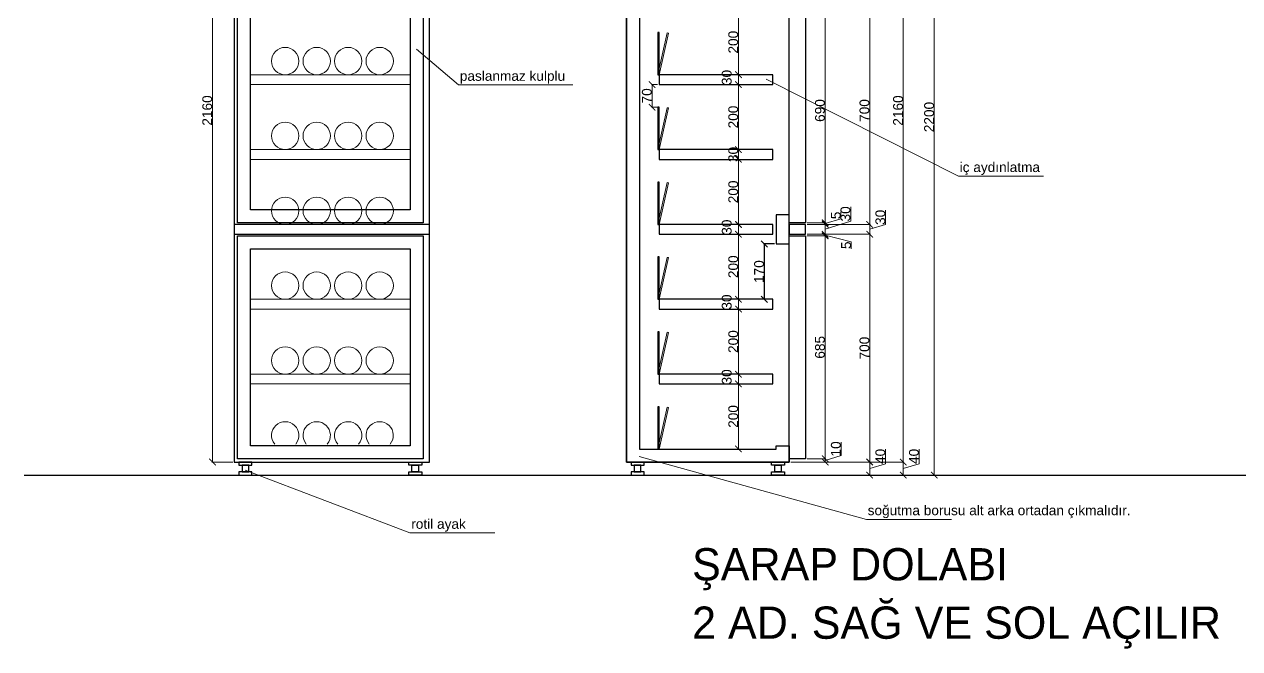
# Model space of a CAD drawing. Header units: millimetres. Extents: x 11444 to 38468, y 2013 to 7470.
# Drawn here: x 11444 to 15180, y 2597 to 4515 of the extents above; entities that cross this region are included whole.
import ezdxf

# ---------------------------------------------------------------- set-up
doc = ezdxf.new("R2010")
doc.units = ezdxf.units.MM
doc.layers.add('Auto-SilikCizgiler', color=251, linetype='Continuous', lineweight=9)
doc.styles.get("Standard").update_dxf_attribs({"font": 'arial.ttf'})
doc.styles.add('TAKSİM', font='GOTHIC.TTF', dxfattribs={"height": 20})
doc.dimstyles.new('ölçü 1_50', dxfattribs={"dimtxt": 30, "dimasz": 20, "dimexe": 2, "dimexo": 5, "dimtad": 1, "dimdec": 0, "dimtxsty": 'Standard', "dimblk": 'ARCHTICK', "dimcen": 2.5, "dimclrd": 256, "dimclre": 256, "dimclrt": 256, "dimadec": 0, "dimazin": 0, "dimtfac": 1, "dimtdec": 0, "dimtmove": 0, "dimatfit": 3, "dimldrblk": 'ARCHTICK', "dimfxl": 1, "dimlwd": -1, "dimlwe": -1, "dimarcsym": 0})

# ---------------------------------------------------------------- blocks, each defined once
blk = doc.blocks.new('_ArchTick')
at = {"color": 0, "linetype": 'ByBlock', "const_width": 0.15}
blk.add_lwpolyline([(-0.5, -0.5), (0.5, 0.5)], dxfattribs=at)
blk = doc.blocks.new('*D21')
at = {"layer": 'Auto-SilikCizgiler', "transparency": 16777216}
for p, q in [((12084.9, 5330.4), (12020.7, 5330.4)), ((12022.7, 3170.4), (12022.7, 5330.4)), ((12084.9, 3170.4), (12020.7, 3170.4))]:
    blk.add_line(p, q, dxfattribs=at)
at = {"layer": 'Defpoints', "color": 0, "transparency": 16777216}
for p in [(12022.7, 5330.4), (12089.9, 5330.4), (12089.9, 3170.4)]:
    blk.add_point(p, dxfattribs=at)
at = {"layer": 'Auto-SilikCizgiler', "transparency": 16777216, "xscale": 20, "yscale": 20, "zscale": 20}
for p, rotation in [((12022.7, 5330.4), 90), ((12022.7, 3170.4), 270)]:
    blk.add_blockref('_ArchTick', p, dxfattribs=dict(at, rotation=rotation))
at = {"layer": 'Auto-SilikCizgiler', "transparency": 16777216, "insert": (12006.7, 4250.4), "char_height": 30, "attachment_point": 5, "rotation": 90}
blk.add_mtext('2160', dxfattribs=at)
blk = doc.blocks.new('*D30')
at = {"layer": 'Auto-SilikCizgiler', "transparency": 16777216}
for p, q in [((13740.4, 4360.4), (13637.5, 4360.4)), ((13639.5, 4330.4), (13639.5, 4360.4)), ((13740.4, 4330.4), (13637.5, 4330.4))]:
    blk.add_line(p, q, dxfattribs=at)
at = {"layer": 'Defpoints', "color": 0, "transparency": 16777216}
for p in [(13639.5, 4360.4), (13745.4, 4360.4), (13745.4, 4330.4)]:
    blk.add_point(p, dxfattribs=at)
at = {"layer": 'Auto-SilikCizgiler', "transparency": 16777216, "xscale": 20, "yscale": 20, "zscale": 20}
for p, rotation in [((13639.5, 4360.4), 90), ((13639.5, 4330.4), 270)]:
    blk.add_blockref('_ArchTick', p, dxfattribs=dict(at, rotation=rotation))
at = {"layer": 'Auto-SilikCizgiler', "transparency": 16777216, "insert": (13603.6, 4352), "char_height": 30, "attachment_point": 5, "rotation": 90}
blk.add_mtext('30', dxfattribs=at)
blk = doc.blocks.new('*D31')
at = {"layer": 'Auto-SilikCizgiler', "transparency": 16777216}
for p, q in [((13740.4, 4130.4), (13637.5, 4130.4)), ((13639.5, 4100.4), (13639.5, 4130.4)), ((13740.4, 4100.4), (13637.5, 4100.4))]:
    blk.add_line(p, q, dxfattribs=at)
at = {"layer": 'Defpoints', "color": 0, "transparency": 16777216}
for p in [(13639.5, 4130.4), (13745.4, 4130.4), (13745.4, 4100.4)]:
    blk.add_point(p, dxfattribs=at)
at = {"layer": 'Auto-SilikCizgiler', "transparency": 16777216, "xscale": 20, "yscale": 20, "zscale": 20}
for p, rotation in [((13639.5, 4130.4), 90), ((13639.5, 4100.4), 270)]:
    blk.add_blockref('_ArchTick', p, dxfattribs=dict(at, rotation=rotation))
at = {"layer": 'Auto-SilikCizgiler', "transparency": 16777216, "insert": (13623.6, 4115.4), "char_height": 30, "attachment_point": 5, "rotation": 90}
blk.add_mtext('30', dxfattribs=at)
blk = doc.blocks.new('*D32')
at = {"layer": 'Auto-SilikCizgiler', "transparency": 16777216}
for p, q in [((13740.4, 3900.4), (13637.5, 3900.4)), ((13639.5, 3870.4), (13639.5, 3900.4)), ((13740.4, 3870.4), (13637.5, 3870.4))]:
    blk.add_line(p, q, dxfattribs=at)
at = {"layer": 'Defpoints', "color": 0, "transparency": 16777216}
for p in [(13639.5, 3900.4), (13745.4, 3900.4), (13745.4, 3870.4)]:
    blk.add_point(p, dxfattribs=at)
at = {"layer": 'Auto-SilikCizgiler', "transparency": 16777216, "xscale": 20, "yscale": 20, "zscale": 20}
for p, rotation in [((13639.5, 3900.4), 90), ((13639.5, 3870.4), 270)]:
    blk.add_blockref('_ArchTick', p, dxfattribs=dict(at, rotation=rotation))
at = {"layer": 'Auto-SilikCizgiler', "transparency": 16777216, "insert": (13603.6, 3892), "char_height": 30, "attachment_point": 5, "rotation": 90}
blk.add_mtext('30', dxfattribs=at)
blk = doc.blocks.new('*D33')
at = {"layer": 'Auto-SilikCizgiler', "transparency": 16777216}
for p, q in [((13740.4, 4560.4), (13637.5, 4560.4)), ((13639.5, 4560.4), (13639.5, 4360.4)), ((13740.4, 4360.4), (13637.5, 4360.4))]:
    blk.add_line(p, q, dxfattribs=at)
at = {"layer": 'Defpoints', "color": 0, "transparency": 16777216}
for p in [(13745.4, 4560.4), (13639.5, 4360.4), (13745.4, 4360.4)]:
    blk.add_point(p, dxfattribs=at)
at = {"layer": 'Auto-SilikCizgiler', "transparency": 16777216, "xscale": 20, "yscale": 20, "zscale": 20}
for p, rotation in [((13639.5, 4560.4), 90), ((13639.5, 4360.4), 270)]:
    blk.add_blockref('_ArchTick', p, dxfattribs=dict(at, rotation=rotation))
at = {"layer": 'Auto-SilikCizgiler', "transparency": 16777216, "insert": (13623.6, 4460.4), "char_height": 30, "attachment_point": 5, "rotation": 90}
blk.add_mtext('200', dxfattribs=at)
blk = doc.blocks.new('*D34')
at = {"layer": 'Auto-SilikCizgiler', "transparency": 16777216}
for p, q in [((13740.4, 4330.4), (13637.5, 4330.4)), ((13639.5, 4330.4), (13639.5, 4130.4)), ((13740.4, 4130.4), (13637.5, 4130.4))]:
    blk.add_line(p, q, dxfattribs=at)
at = {"layer": 'Defpoints', "color": 0, "transparency": 16777216}
for p in [(13745.4, 4330.4), (13639.5, 4130.4), (13745.4, 4130.4)]:
    blk.add_point(p, dxfattribs=at)
at = {"layer": 'Auto-SilikCizgiler', "transparency": 16777216, "xscale": 20, "yscale": 20, "zscale": 20}
for p, rotation in [((13639.5, 4330.4), 90), ((13639.5, 4130.4), 270)]:
    blk.add_blockref('_ArchTick', p, dxfattribs=dict(at, rotation=rotation))
at = {"layer": 'Auto-SilikCizgiler', "transparency": 16777216, "insert": (13623.6, 4230.4), "char_height": 30, "attachment_point": 5, "rotation": 90}
blk.add_mtext('200', dxfattribs=at)
blk = doc.blocks.new('*D35')
at = {"layer": 'Auto-SilikCizgiler', "transparency": 16777216}
for p, q in [((13740.4, 4100.4), (13637.5, 4100.4)), ((13639.5, 4100.4), (13639.5, 3900.4)), ((13740.4, 3900.4), (13637.5, 3900.4))]:
    blk.add_line(p, q, dxfattribs=at)
at = {"layer": 'Defpoints', "color": 0, "transparency": 16777216}
for p in [(13745.4, 4100.4), (13639.5, 3900.4), (13745.4, 3900.4)]:
    blk.add_point(p, dxfattribs=at)
at = {"layer": 'Auto-SilikCizgiler', "transparency": 16777216, "xscale": 20, "yscale": 20, "zscale": 20}
for p, rotation in [((13639.5, 4100.4), 90), ((13639.5, 3900.4), 270)]:
    blk.add_blockref('_ArchTick', p, dxfattribs=dict(at, rotation=rotation))
at = {"layer": 'Auto-SilikCizgiler', "transparency": 16777216, "insert": (13623.6, 4000.4), "char_height": 30, "attachment_point": 5, "rotation": 90}
blk.add_mtext('200', dxfattribs=at)
blk = doc.blocks.new('*D36')
at = {"layer": 'Auto-SilikCizgiler', "transparency": 16777216}
for p, q in [((13740.4, 3670.4), (13637.5, 3670.4)), ((13639.5, 3640.4), (13639.5, 3670.4)), ((13740.4, 3640.4), (13637.5, 3640.4))]:
    blk.add_line(p, q, dxfattribs=at)
at = {"layer": 'Defpoints', "color": 0, "transparency": 16777216}
for p in [(13639.5, 3670.4), (13745.4, 3670.4), (13745.4, 3640.4)]:
    blk.add_point(p, dxfattribs=at)
at = {"layer": 'Auto-SilikCizgiler', "transparency": 16777216, "xscale": 20, "yscale": 20, "zscale": 20}
for p, rotation in [((13639.5, 3670.4), 90), ((13639.5, 3640.4), 270)]:
    blk.add_blockref('_ArchTick', p, dxfattribs=dict(at, rotation=rotation))
at = {"layer": 'Auto-SilikCizgiler', "transparency": 16777216, "insert": (13603.6, 3662), "char_height": 30, "attachment_point": 5, "rotation": 90}
blk.add_mtext('30', dxfattribs=at)
blk = doc.blocks.new('*D37')
at = {"layer": 'Auto-SilikCizgiler', "transparency": 16777216}
for p, q in [((13740.4, 3870.4), (13637.5, 3870.4)), ((13639.5, 3870.4), (13639.5, 3670.4)), ((13740.4, 3670.4), (13637.5, 3670.4))]:
    blk.add_line(p, q, dxfattribs=at)
at = {"layer": 'Defpoints', "color": 0, "transparency": 16777216}
for p in [(13745.4, 3870.4), (13639.5, 3670.4), (13745.4, 3670.4)]:
    blk.add_point(p, dxfattribs=at)
at = {"layer": 'Auto-SilikCizgiler', "transparency": 16777216, "xscale": 20, "yscale": 20, "zscale": 20}
for p, rotation in [((13639.5, 3870.4), 90), ((13639.5, 3670.4), 270)]:
    blk.add_blockref('_ArchTick', p, dxfattribs=dict(at, rotation=rotation))
at = {"layer": 'Auto-SilikCizgiler', "transparency": 16777216, "insert": (13623.6, 3770.4), "char_height": 30, "attachment_point": 5, "rotation": 90}
blk.add_mtext('200', dxfattribs=at)
blk = doc.blocks.new('*D38')
at = {"layer": 'Auto-SilikCizgiler', "transparency": 16777216}
for p, q in [((13740.4, 3440.4), (13637.5, 3440.4)), ((13639.5, 3410.4), (13639.5, 3440.4)), ((13740.4, 3410.4), (13637.5, 3410.4))]:
    blk.add_line(p, q, dxfattribs=at)
at = {"layer": 'Defpoints', "color": 0, "transparency": 16777216}
for p in [(13639.5, 3440.4), (13745.4, 3440.4), (13745.4, 3410.4)]:
    blk.add_point(p, dxfattribs=at)
at = {"layer": 'Auto-SilikCizgiler', "transparency": 16777216, "xscale": 20, "yscale": 20, "zscale": 20}
for p, rotation in [((13639.5, 3440.4), 90), ((13639.5, 3410.4), 270)]:
    blk.add_blockref('_ArchTick', p, dxfattribs=dict(at, rotation=rotation))
at = {"layer": 'Auto-SilikCizgiler', "transparency": 16777216, "insert": (13603.6, 3432), "char_height": 30, "attachment_point": 5, "rotation": 90}
blk.add_mtext('30', dxfattribs=at)
blk = doc.blocks.new('*D39')
at = {"layer": 'Auto-SilikCizgiler', "transparency": 16777216}
for p, q in [((13740.4, 3640.4), (13637.5, 3640.4)), ((13639.5, 3640.4), (13639.5, 3440.4)), ((13740.4, 3440.4), (13637.5, 3440.4))]:
    blk.add_line(p, q, dxfattribs=at)
at = {"layer": 'Defpoints', "color": 0, "transparency": 16777216}
for p in [(13745.4, 3640.4), (13639.5, 3440.4), (13745.4, 3440.4)]:
    blk.add_point(p, dxfattribs=at)
at = {"layer": 'Auto-SilikCizgiler', "transparency": 16777216, "xscale": 20, "yscale": 20, "zscale": 20}
for p, rotation in [((13639.5, 3640.4), 90), ((13639.5, 3440.4), 270)]:
    blk.add_blockref('_ArchTick', p, dxfattribs=dict(at, rotation=rotation))
at = {"layer": 'Auto-SilikCizgiler', "transparency": 16777216, "insert": (13623.6, 3540.4), "char_height": 30, "attachment_point": 5, "rotation": 90}
blk.add_mtext('200', dxfattribs=at)
blk = doc.blocks.new('*D14')
at = {"layer": 'Auto-SilikCizgiler', "transparency": 16777216}
for p, q in [((13740.4, 3410.4), (13637.5, 3410.4)), ((13639.5, 3410.4), (13639.5, 3210.4)), ((13740.4, 3210.4), (13637.5, 3210.4))]:
    blk.add_line(p, q, dxfattribs=at)
at = {"layer": 'Defpoints', "color": 0, "transparency": 16777216}
for p in [(13745.4, 3410.4), (13639.5, 3210.4), (13745.4, 3210.4)]:
    blk.add_point(p, dxfattribs=at)
at = {"layer": 'Auto-SilikCizgiler', "transparency": 16777216, "xscale": 20, "yscale": 20, "zscale": 20}
for p, rotation in [((13639.5, 3410.4), 90), ((13639.5, 3210.4), 270)]:
    blk.add_blockref('_ArchTick', p, dxfattribs=dict(at, rotation=rotation))
at = {"layer": 'Auto-SilikCizgiler', "transparency": 16777216, "insert": (13623.6, 3310.4), "char_height": 30, "attachment_point": 5, "rotation": 90}
blk.add_mtext('200', dxfattribs=at)
blk = doc.blocks.new('*D48')
at = {"layer": 'Auto-SilikCizgiler', "transparency": 16777216}
for p, q in [((13850.4, 4595.4), (13908, 4595.4)), ((13906, 4595.4), (13906, 3905.4)), ((13850.4, 3905.4), (13908, 3905.4))]:
    blk.add_line(p, q, dxfattribs=at)
at = {"layer": 'Defpoints', "color": 0, "transparency": 16777216}
for p in [(13845.4, 4595.4), (13845.4, 3905.4), (13906, 3905.4)]:
    blk.add_point(p, dxfattribs=at)
at = {"layer": 'Auto-SilikCizgiler', "transparency": 16777216, "xscale": 20, "yscale": 20, "zscale": 20}
for p, rotation in [((13906, 4595.4), 90), ((13906, 3905.4), 270)]:
    blk.add_blockref('_ArchTick', p, dxfattribs=dict(at, rotation=rotation))
at = {"layer": 'Auto-SilikCizgiler', "transparency": 16777216, "insert": (13890.1, 4250.4), "char_height": 30, "attachment_point": 5, "rotation": 90}
blk.add_mtext('690', dxfattribs=at)
blk = doc.blocks.new('*D49')
at = {"layer": 'Auto-SilikCizgiler', "transparency": 16777216}
for p, q in [((13954.7, 3917.5), (13954.7, 3938.7)), ((13850.4, 3905.4), (13908, 3905.4)), ((13850.4, 3900.4), (13908, 3900.4)), ((13906, 3902.9), (13954.7, 3917.5)), ((13906, 3905.4), (13906, 3900.4))]:
    blk.add_line(p, q, dxfattribs=at)
at = {"layer": 'Defpoints', "color": 0, "transparency": 16777216}
for p in [(13845.4, 3905.4), (13845.4, 3900.4), (13906, 3900.4)]:
    blk.add_point(p, dxfattribs=at)
at = {"layer": 'Auto-SilikCizgiler', "transparency": 16777216, "xscale": 20, "yscale": 20, "zscale": 20}
for p, rotation in [((13906, 3905.4), 90), ((13906, 3900.4), 270)]:
    blk.add_blockref('_ArchTick', p, dxfattribs=dict(at, rotation=rotation))
at = {"layer": 'Auto-SilikCizgiler', "transparency": 16777216, "insert": (13938.8, 3928.1), "char_height": 30, "attachment_point": 5, "rotation": 90}
blk.add_mtext('5', dxfattribs=at)
blk = doc.blocks.new('*D50')
at = {"layer": 'Auto-SilikCizgiler', "transparency": 16777216}
for p, q in [((13984.5, 3910.7), (13984.5, 3954.8)), ((13850.4, 3900.4), (13908, 3900.4)), ((13906, 3885.4), (13984.5, 3910.7)), ((13906, 3900.4), (13906, 3870.4)), ((13850.4, 3870.4), (13908, 3870.4))]:
    blk.add_line(p, q, dxfattribs=at)
at = {"layer": 'Defpoints', "color": 0, "transparency": 16777216}
for p in [(13845.4, 3900.4), (13845.4, 3870.4), (13906, 3870.4)]:
    blk.add_point(p, dxfattribs=at)
at = {"layer": 'Auto-SilikCizgiler', "transparency": 16777216, "xscale": 20, "yscale": 20, "zscale": 20}
for p, rotation in [((13906, 3900.4), 90), ((13906, 3870.4), 270)]:
    blk.add_blockref('_ArchTick', p, dxfattribs=dict(at, rotation=rotation))
at = {"layer": 'Auto-SilikCizgiler', "transparency": 16777216, "insert": (13968.5, 3932.8), "char_height": 30, "attachment_point": 5, "rotation": 90}
blk.add_mtext('30', dxfattribs=at)
blk = doc.blocks.new('*D51')
at = {"layer": 'Auto-SilikCizgiler', "transparency": 16777216}
for p, q in [((13850.4, 3870.4), (13908, 3870.4)), ((13850.4, 3865.4), (13908, 3865.4)), ((13906, 3870.4), (13906, 3865.4)), ((13906, 3867.9), (13986.2, 3847)), ((13986.2, 3847), (13986.2, 3825.9))]:
    blk.add_line(p, q, dxfattribs=at)
at = {"layer": 'Defpoints', "color": 0, "transparency": 16777216}
for p in [(13845.4, 3870.4), (13845.4, 3865.4), (13906, 3865.4)]:
    blk.add_point(p, dxfattribs=at)
at = {"layer": 'Auto-SilikCizgiler', "transparency": 16777216, "xscale": 20, "yscale": 20, "zscale": 20}
for p, rotation in [((13906, 3870.4), 90), ((13906, 3865.4), 270)]:
    blk.add_blockref('_ArchTick', p, dxfattribs=dict(at, rotation=rotation))
at = {"layer": 'Auto-SilikCizgiler', "transparency": 16777216, "insert": (13970.3, 3836.4), "char_height": 30, "attachment_point": 5, "rotation": 90}
blk.add_mtext('5', dxfattribs=at)
blk = doc.blocks.new('*D52')
at = {"layer": 'Auto-SilikCizgiler', "transparency": 16777216}
for p, q in [((13850.4, 3865.4), (13908, 3865.4)), ((13906, 3865.4), (13906, 3180.4)), ((13850.4, 3180.4), (13908, 3180.4))]:
    blk.add_line(p, q, dxfattribs=at)
at = {"layer": 'Defpoints', "color": 0, "transparency": 16777216}
for p in [(13845.4, 3865.4), (13845.4, 3180.4), (13906, 3180.4)]:
    blk.add_point(p, dxfattribs=at)
at = {"layer": 'Auto-SilikCizgiler', "transparency": 16777216, "xscale": 20, "yscale": 20, "zscale": 20}
for p, rotation in [((13906, 3865.4), 90), ((13906, 3180.4), 270)]:
    blk.add_blockref('_ArchTick', p, dxfattribs=dict(at, rotation=rotation))
at = {"layer": 'Auto-SilikCizgiler', "transparency": 16777216, "insert": (13890.1, 3522.9), "char_height": 30, "attachment_point": 5, "rotation": 90}
blk.add_mtext('685', dxfattribs=at)
blk = doc.blocks.new('*D15')
at = {"layer": 'Auto-SilikCizgiler', "transparency": 16777216}
for p, q in [((13954.9, 3190.1), (13954.9, 3231.4)), ((13850.4, 3180.4), (13908, 3180.4)), ((13906, 3175.4), (13954.9, 3190.1)), ((13906, 3180.4), (13906, 3170.4)), ((13850.4, 3170.4), (13908, 3170.4))]:
    blk.add_line(p, q, dxfattribs=at)
at = {"layer": 'Defpoints', "color": 0, "transparency": 16777216}
for p in [(13845.4, 3180.4), (13845.4, 3170.4), (13906, 3170.4)]:
    blk.add_point(p, dxfattribs=at)
at = {"layer": 'Auto-SilikCizgiler', "transparency": 16777216, "xscale": 20, "yscale": 20, "zscale": 20}
for p, rotation in [((13906, 3180.4), 90), ((13906, 3170.4), 270)]:
    blk.add_blockref('_ArchTick', p, dxfattribs=dict(at, rotation=rotation))
at = {"layer": 'Auto-SilikCizgiler', "transparency": 16777216, "insert": (13939, 3210.7), "char_height": 30, "attachment_point": 5, "rotation": 90}
blk.add_mtext('10', dxfattribs=at)
blk = doc.blocks.new('*D53')
at = {"layer": 'Auto-SilikCizgiler', "transparency": 16777216}
for p, q in [((13850.4, 3870.4), (14044.9, 3870.4)), ((14042.9, 3170.4), (14042.9, 3870.4)), ((13800.4, 3170.4), (14044.9, 3170.4))]:
    blk.add_line(p, q, dxfattribs=at)
at = {"layer": 'Defpoints', "color": 0, "transparency": 16777216}
for p in [(13845.4, 3870.4), (14042.9, 3870.4), (13795.4, 3170.4)]:
    blk.add_point(p, dxfattribs=at)
at = {"layer": 'Auto-SilikCizgiler', "transparency": 16777216, "xscale": 20, "yscale": 20, "zscale": 20}
for p, rotation in [((14042.9, 3870.4), 90), ((14042.9, 3170.4), 270)]:
    blk.add_blockref('_ArchTick', p, dxfattribs=dict(at, rotation=rotation))
at = {"layer": 'Auto-SilikCizgiler', "transparency": 16777216, "insert": (14026.9, 3520.4), "char_height": 30, "attachment_point": 5, "rotation": 90}
blk.add_mtext('700', dxfattribs=at)
blk = doc.blocks.new('*D54')
at = {"layer": 'Auto-SilikCizgiler', "transparency": 16777216}
for p, q in [((14091.8, 3900.1), (14091.8, 3944.2)), ((13850.4, 3900.4), (14044.9, 3900.4)), ((14042.9, 3870.4), (14042.9, 3900.4)), ((14042.9, 3885.4), (14091.8, 3900.1)), ((13850.4, 3870.4), (14044.9, 3870.4))]:
    blk.add_line(p, q, dxfattribs=at)
at = {"layer": 'Defpoints', "color": 0, "transparency": 16777216}
for p in [(13845.4, 3900.4), (14042.9, 3900.4), (13845.4, 3870.4)]:
    blk.add_point(p, dxfattribs=at)
at = {"layer": 'Auto-SilikCizgiler', "transparency": 16777216, "xscale": 20, "yscale": 20, "zscale": 20}
for p, rotation in [((14042.9, 3900.4), 90), ((14042.9, 3870.4), 270)]:
    blk.add_blockref('_ArchTick', p, dxfattribs=dict(at, rotation=rotation))
at = {"layer": 'Auto-SilikCizgiler', "transparency": 16777216, "insert": (14075.8, 3922.1), "char_height": 30, "attachment_point": 5, "rotation": 90}
blk.add_mtext('30', dxfattribs=at)
blk = doc.blocks.new('*D55')
at = {"layer": 'Auto-SilikCizgiler', "transparency": 16777216}
for p, q in [((13850.4, 4600.4), (14044.9, 4600.4)), ((14042.9, 3900.4), (14042.9, 4600.4)), ((13850.4, 3900.4), (14044.9, 3900.4))]:
    blk.add_line(p, q, dxfattribs=at)
at = {"layer": 'Defpoints', "color": 0, "transparency": 16777216}
for p in [(13845.4, 4600.4), (14042.9, 4600.4), (13845.4, 3900.4)]:
    blk.add_point(p, dxfattribs=at)
at = {"layer": 'Auto-SilikCizgiler', "transparency": 16777216, "xscale": 20, "yscale": 20, "zscale": 20}
for p, rotation in [((14042.9, 4600.4), 90), ((14042.9, 3900.4), 270)]:
    blk.add_blockref('_ArchTick', p, dxfattribs=dict(at, rotation=rotation))
at = {"layer": 'Auto-SilikCizgiler', "transparency": 16777216, "insert": (14026.9, 4250.4), "char_height": 30, "attachment_point": 5, "rotation": 90}
blk.add_mtext('700', dxfattribs=at)
blk = doc.blocks.new('*D58')
at = {"layer": 'Auto-SilikCizgiler', "transparency": 16777216}
for p, q in [((13800.4, 5330.4), (14148.2, 5330.4)), ((14146.2, 5330.4), (14146.2, 3170.4)), ((13800.4, 3170.4), (14148.2, 3170.4))]:
    blk.add_line(p, q, dxfattribs=at)
at = {"layer": 'Defpoints', "color": 0, "transparency": 16777216}
for p in [(13795.4, 5330.4), (13795.4, 3170.4), (14146.2, 3170.4)]:
    blk.add_point(p, dxfattribs=at)
at = {"layer": 'Auto-SilikCizgiler', "transparency": 16777216, "xscale": 20, "yscale": 20, "zscale": 20}
for p, rotation in [((14146.2, 5330.4), 90), ((14146.2, 3170.4), 270)]:
    blk.add_blockref('_ArchTick', p, dxfattribs=dict(at, rotation=rotation))
at = {"layer": 'Auto-SilikCizgiler', "transparency": 16777216, "insert": (14130.2, 4250.4), "char_height": 30, "attachment_point": 5, "rotation": 90}
blk.add_mtext('2160', dxfattribs=at)
blk = doc.blocks.new('*D59')
at = {"transparency": 16777216}
for p, q in [((13750.4, 3840.4), (13716.9, 3840.4)), ((13718.9, 3840.4), (13718.9, 3670.4)), ((13740.4, 3670.4), (13716.9, 3670.4))]:
    blk.add_line(p, q, dxfattribs=at)
at = {"layer": 'Defpoints', "color": 0, "transparency": 16777216}
for p in [(13755.4, 3840.4), (13718.9, 3670.4), (13745.4, 3670.4)]:
    blk.add_point(p, dxfattribs=at)
at = {"transparency": 16777216, "xscale": 20, "yscale": 20, "zscale": 20}
for p, rotation in [((13718.9, 3840.4), 90), ((13718.9, 3670.4), 270)]:
    blk.add_blockref('_ArchTick', p, dxfattribs=dict(at, rotation=rotation))
at = {"transparency": 16777216, "insert": (13702.9, 3755.4), "char_height": 30, "attachment_point": 5, "rotation": 90}
blk.add_mtext('170', dxfattribs=at)
blk = doc.blocks.new('*D61')
at = {"layer": 'Auto-SilikCizgiler', "transparency": 16777216}
for p, q in [((13390.4, 4330.4), (13372, 4330.4)), ((13374, 4260.4), (13374, 4330.4)), ((13390.4, 4260.4), (13372, 4260.4))]:
    blk.add_line(p, q, dxfattribs=at)
at = {"layer": 'Defpoints', "color": 0, "transparency": 16777216}
for p in [(13374, 4330.4), (13395.4, 4330.4), (13395.4, 4260.4)]:
    blk.add_point(p, dxfattribs=at)
at = {"layer": 'Auto-SilikCizgiler', "transparency": 16777216, "xscale": 20, "yscale": 20, "zscale": 20}
for p, rotation in [((13374, 4330.4), 90), ((13374, 4260.4), 270)]:
    blk.add_blockref('_ArchTick', p, dxfattribs=dict(at, rotation=rotation))
at = {"layer": 'Auto-SilikCizgiler', "transparency": 16777216, "insert": (13358, 4295.4), "char_height": 30, "attachment_point": 5, "rotation": 90}
blk.add_mtext('70', dxfattribs=at)
blk = doc.blocks.new('*D63')
at = {"layer": 'Auto-SilikCizgiler', "transparency": 16777216}
for p, q in [((14091.8, 3165.1), (14091.8, 3210.4)), ((13800.4, 3170.4), (14044.9, 3170.4)), ((14042.9, 3170.4), (14042.9, 3130.4)), ((14042.9, 3150.4), (14091.8, 3165.1)), ((13800.4, 3130.4), (14044.9, 3130.4))]:
    blk.add_line(p, q, dxfattribs=at)
at = {"layer": 'Defpoints', "color": 0, "transparency": 16777216}
for p in [(13795.4, 3170.4), (13795.4, 3130.4), (14042.9, 3130.4)]:
    blk.add_point(p, dxfattribs=at)
at = {"layer": 'Auto-SilikCizgiler', "transparency": 16777216, "xscale": 20, "yscale": 20, "zscale": 20}
for p, rotation in [((14042.9, 3170.4), 90), ((14042.9, 3130.4), 270)]:
    blk.add_blockref('_ArchTick', p, dxfattribs=dict(at, rotation=rotation))
at = {"layer": 'Auto-SilikCizgiler', "transparency": 16777216, "insert": (14075.8, 3187.7), "char_height": 30, "attachment_point": 5, "rotation": 90}
blk.add_mtext('40', dxfattribs=at)
blk = doc.blocks.new('*D64')
at = {"layer": 'Auto-SilikCizgiler', "transparency": 16777216}
for p, q in [((14195, 3165.1), (14195, 3210.4)), ((13800.4, 3170.4), (14148.2, 3170.4)), ((14146.2, 3170.4), (14146.2, 3130.4)), ((14146.2, 3150.4), (14195, 3165.1)), ((13925, 3130.4), (14148.2, 3130.4))]:
    blk.add_line(p, q, dxfattribs=at)
at = {"layer": 'Defpoints', "color": 0, "transparency": 16777216}
for p in [(13795.4, 3170.4), (13920, 3130.4), (14146.2, 3130.4)]:
    blk.add_point(p, dxfattribs=at)
at = {"layer": 'Auto-SilikCizgiler', "transparency": 16777216, "xscale": 20, "yscale": 20, "zscale": 20}
for p, rotation in [((14146.2, 3170.4), 90), ((14146.2, 3130.4), 270)]:
    blk.add_blockref('_ArchTick', p, dxfattribs=dict(at, rotation=rotation))
at = {"layer": 'Auto-SilikCizgiler', "transparency": 16777216, "insert": (14179.1, 3187.7), "char_height": 30, "attachment_point": 5, "rotation": 90}
blk.add_mtext('40', dxfattribs=at)
blk = doc.blocks.new('*D65')
at = {"layer": 'Auto-SilikCizgiler', "transparency": 16777216}
for p, q in [((13800.4, 5330.4), (14243.6, 5330.4)), ((14241.6, 3130.4), (14241.6, 5330.4)), ((13925, 3130.4), (14243.6, 3130.4))]:
    blk.add_line(p, q, dxfattribs=at)
at = {"layer": 'Defpoints', "color": 0, "transparency": 16777216}
for p in [(13795.4, 5330.4), (14241.6, 5330.4), (13920, 3130.4)]:
    blk.add_point(p, dxfattribs=at)
at = {"layer": 'Auto-SilikCizgiler', "transparency": 16777216, "xscale": 20, "yscale": 20, "zscale": 20}
for p, rotation in [((14241.6, 5330.4), 90), ((14241.6, 3130.4), 270)]:
    blk.add_blockref('_ArchTick', p, dxfattribs=dict(at, rotation=rotation))
at = {"layer": 'Auto-SilikCizgiler', "transparency": 16777216, "insert": (14225.6, 4230.4), "char_height": 30, "attachment_point": 5, "rotation": 90}
blk.add_mtext('2200', dxfattribs=at)

msp = doc.modelspace()

# ---------------------------------------------------------------- linework, layer by layer
msp.add_line((11444.3, 3130.4), (38468, 3130.4))
for points in [[(12089.9, 3170.4), (12689.9, 3170.4), (12689.9, 5330.4), (12089.9, 5330.4)], [(13295.4, 3170.4), (13795.4, 3170.4), (13795.4, 5330.4), (13295.4, 5330.4)], [(13795.4, 5330.4), (13795.4, 5280.4), (13755.4, 5280.4), (13755.4, 5290.4), (13335.4, 5290.4), (13335.4, 3210.4), (13755.4, 3210.4), (13755.4, 3220.4), (13795.4, 3220.4), (13795.4, 3170.4), (13295.4, 3170.4), (13295.4, 5330.4), (13795.4, 5330.4)], [(13845.4, 3905.4), (13795.4, 3905.4), (13795.4, 4595.4), (13845.4, 4595.4)], [(12099.9, 4590.4), (12669.9, 4590.4), (12669.9, 3905.4), (12099.9, 3905.4)], [(12139.9, 4550.4), (12629.9, 4550.4), (12629.9, 3945.4), (12139.9, 3945.4)], [(13391.4, 4360.4), (13395.4, 4360.4), (13395.4, 4490.4), (13391.4, 4490.4)], [(13395.4, 4330.4), (13745.4, 4330.4), (13745.4, 4360.4), (13395.4, 4360.4)], [(13391.4, 4130.4), (13395.4, 4130.4), (13395.4, 4260.4), (13391.4, 4260.4)], [(13395.4, 4100.4), (13745.4, 4100.4), (13745.4, 4130.4), (13395.4, 4130.4)], [(13391.4, 3900.4), (13395.4, 3900.4), (13395.4, 4030.4), (13391.4, 4030.4)], [(13755.4, 3840.4), (13795.4, 3840.4), (13795.4, 3930.4), (13755.4, 3930.4)], [(12089.9, 3870.4), (12689.9, 3870.4), (12689.9, 3900.4), (12089.9, 3900.4)], [(13395.4, 3870.4), (13745.4, 3870.4), (13745.4, 3900.4), (13395.4, 3900.4)], [(13795.4, 3870.4), (13845.4, 3870.4), (13845.4, 3900.4), (13795.4, 3900.4)], [(12099.9, 3865.4), (12669.9, 3865.4), (12669.9, 3180.4), (12099.9, 3180.4)], [(13845.4, 3180.4), (13795.4, 3180.4), (13795.4, 3865.4), (13845.4, 3865.4)], [(12139.9, 3825.4), (12629.9, 3825.4), (12629.9, 3220.4), (12139.9, 3220.4)], [(13391.4, 3670.4), (13395.4, 3670.4), (13395.4, 3800.4), (13391.4, 3800.4)], [(13395.4, 3640.4), (13745.4, 3640.4), (13745.4, 3670.4), (13395.4, 3670.4)], [(13391.4, 3440.4), (13395.4, 3440.4), (13395.4, 3570.4), (13391.4, 3570.4)], [(13395.4, 3410.4), (13745.4, 3410.4), (13745.4, 3440.4), (13395.4, 3440.4)], [(13391.4, 3210.4), (13395.4, 3210.4), (13395.4, 3340.4), (13391.4, 3340.4)], [(12104, 3160.4), (12144, 3160.4), (12144, 3170.4), (12104, 3170.4)], [(12104, 3130.4), (12144, 3130.4), (12144, 3140.4), (12104, 3140.4)], [(12114, 3140.4), (12134, 3140.4), (12134, 3160.4), (12114, 3160.4)], [(12665.9, 3160.4), (12625.9, 3160.4), (12625.9, 3170.4), (12665.9, 3170.4)], [(12665.9, 3130.4), (12625.9, 3130.4), (12625.9, 3140.4), (12665.9, 3140.4)], [(12655.9, 3140.4), (12635.9, 3140.4), (12635.9, 3160.4), (12655.9, 3160.4)], [(13309.4, 3160.4), (13349.4, 3160.4), (13349.4, 3170.4), (13309.4, 3170.4)], [(13309.4, 3130.4), (13349.4, 3130.4), (13349.4, 3140.4), (13309.4, 3140.4)], [(13319.4, 3140.4), (13339.4, 3140.4), (13339.4, 3160.4), (13319.4, 3160.4)], [(13781.3, 3160.4), (13741.3, 3160.4), (13741.3, 3170.4), (13781.3, 3170.4)], [(13781.3, 3130.4), (13741.3, 3130.4), (13741.3, 3140.4), (13781.3, 3140.4)], [(13771.3, 3140.4), (13751.3, 3140.4), (13751.3, 3160.4), (13771.3, 3160.4)]]:
    msp.add_lwpolyline(points, close=True)
at = {"layer": 'Auto-SilikCizgiler'}
for p, q in [((12649.6, 4439.2), (12779.1, 4328.9)), ((13724.9, 4347.2), (14315.6, 4048.7)), ((12779.1, 4328.9), (13130.2, 4328.9)), ((14315.6, 4048.7), (14576.7, 4048.7)), ((13333.8, 3187.3), (14032.8, 2994.2)), ((12123.6, 3145.7), (12629.8, 2952.6)), ((14032.8, 2994.2), (14293.9, 2994.2)), ((12629.8, 2952.6), (12890.9, 2952.6))]:
    msp.add_line(p, q, dxfattribs=at)
for points in [[(13391.4, 4360.9), (13395.4, 4360.4), (13424.7, 4488.4), (13420.7, 4489)], [(13391.4, 4130.9), (13395.4, 4130.4), (13424.7, 4258.4), (13420.7, 4259)], [(13391.4, 3900.9), (13395.4, 3900.4), (13424.7, 4028.4), (13420.7, 4029)], [(13391.4, 3670.9), (13395.4, 3670.4), (13424.7, 3798.4), (13420.7, 3799)], [(13391.4, 3440.9), (13395.4, 3440.4), (13424.7, 3568.4), (13420.7, 3569)], [(13391.4, 3210.9), (13395.4, 3210.4), (13424.7, 3338.4), (13420.7, 3339)]]:
    msp.add_lwpolyline(points, close=True, dxfattribs=at)
for points in [[(12629.9, 4360.4), (12139.9, 4360.4)], [(12139.9, 4330.4), (12629.9, 4330.4)], [(12629.9, 4130.4), (12139.9, 4130.4)], [(12139.9, 4100.4), (12629.9, 4100.4)], [(12629.9, 3900.4), (12139.9, 3900.4)], [(12139.9, 3870.4), (12629.9, 3870.4)], [(12629.9, 3670.4), (12139.9, 3670.4)], [(12139.9, 3640.4), (12629.9, 3640.4)], [(12629.9, 3440.4), (12139.9, 3440.4)], [(12139.9, 3410.4), (12629.9, 3410.4)]]:
    msp.add_lwpolyline(points, dxfattribs=at)
for centre in [(12246.3, 4402.4), (12343.1, 4402.4), (12439.9, 4402.4), (12536.7, 4402.4), (12246.3, 4172.4), (12343.1, 4172.4), (12439.9, 4172.4), (12536.7, 4172.4), (12246.3, 3942.4), (12343.1, 3942.4), (12439.9, 3942.4), (12536.7, 3942.4), (12246.3, 3712.4), (12343.1, 3712.4), (12439.9, 3712.4), (12536.7, 3712.4), (12246.3, 3482.4), (12343.1, 3482.4), (12439.9, 3482.4), (12536.7, 3482.4)]:
    msp.add_circle(centre, 42, dxfattribs=at)
for centre in [(12246.3, 3252.4), (12343.1, 3252.4), (12439.9, 3252.4), (12536.7, 3252.4)]:
    msp.add_arc(centre, 42, 319.9948, 220.0052, dxfattribs=at)

# ---------------------------------------------------------------- texts
for s, p in [('paslanmaz kulplu', (12783, 4341.7)), ('iç aydınlatma', (14319.5, 4061.4)), ('soğutma borusu alt arka ortadan çıkmalıdır.', (14036.7, 3007)), ('rotil ayak', (12633.8, 2965.3))]:
    msp.add_text(s, height=30, dxfattribs=at).set_placement(p)
at = {"layer": 'Auto-SilikCizgiler', "style": 'TAKSİM'}
for s, p in [('ŞARAP DOLABI', (13496.9, 2806.8, 0)), ('2 AD. SAĞ VE SOL AÇILIR', (13496.9, 2627.4, 0))]:
    msp.add_text(s, height=99, dxfattribs=at).set_placement(p)

# ---------------------------------------------------------------- dimensions: what is measured, and where the dimension line sits
dim = msp.add_linear_dim(base=(13718.9, 3670.4), p1=(13755.4, 3840.4), p2=(13745.4, 3670.4), angle=90, dimstyle='ölçü 1_50', override={"dimtmove": 1})
dim.commit()
dim.dimension.update_dxf_attribs({"geometry": '*D59', "text_midpoint": (13702.9, 3755.4)})
at = {"layer": 'Auto-SilikCizgiler'}
for base, p1, p2, picture, middle in [((12022.7, 5330.4), (12089.9, 3170.4), (12089.9, 5330.4), '*D21', (12006.7, 4250.4)), ((14146.2, 3170.4), (13795.4, 5330.4), (13795.4, 3170.4), '*D58', (14130.2, 4250.4)), ((14241.6, 5330.4), (13920, 3130.4), (13795.4, 5330.4), '*D65', (14225.6, 4230.4)), ((14042.9, 4600.4), (13845.4, 3900.4), (13845.4, 4600.4), '*D55', (14026.9, 4250.4)), ((13906, 3905.4), (13845.4, 4595.4), (13845.4, 3905.4), '*D48', (13890.1, 4250.4)), ((13639.5, 4360.4), (13745.4, 4560.4), (13745.4, 4360.4), '*D33', (13623.6, 4460.4)), ((13639.5, 4360.4), (13745.4, 4330.4), (13745.4, 4360.4), '*D30', (13603.6, 4352)), ((13374, 4330.4), (13395.4, 4260.4), (13395.4, 4330.4), '*D61', (13358, 4295.4)), ((13639.5, 4130.4), (13745.4, 4330.4), (13745.4, 4130.4), '*D34', (13623.6, 4230.4)), ((13639.5, 3900.4), (13745.4, 4100.4), (13745.4, 3900.4), '*D35', (13623.6, 4000.4)), ((14042.9, 3900.4), (13845.4, 3870.4), (13845.4, 3900.4), '*D54', (14075.8, 3900.7)), ((13906, 3900.4), (13845.4, 3905.4), (13845.4, 3900.4), '*D49', (13938.8, 3918.1)), ((13639.5, 3900.4), (13745.4, 3870.4), (13745.4, 3900.4), '*D32', (13603.6, 3892)), ((13639.5, 3670.4), (13745.4, 3870.4), (13745.4, 3670.4), '*D37', (13623.6, 3770.4)), ((14042.9, 3870.4), (13795.4, 3170.4), (13845.4, 3870.4), '*D53', (14026.9, 3520.4)), ((13906, 3180.4), (13845.4, 3865.4), (13845.4, 3180.4), '*D52', (13890.1, 3522.9)), ((13639.5, 3670.4), (13745.4, 3640.4), (13745.4, 3670.4), '*D36', (13603.6, 3662)), ((13639.5, 3440.4), (13745.4, 3640.4), (13745.4, 3440.4), '*D39', (13623.6, 3540.4)), ((13639.5, 3440.4), (13745.4, 3410.4), (13745.4, 3440.4), '*D38', (13603.6, 3432)), ((13639.5, 3210.4), (13745.4, 3410.4), (13745.4, 3210.4), '*D14', (13623.6, 3310.4)), ((13906, 3170.4), (13845.4, 3180.4), (13845.4, 3170.4), '*D15', (13939, 3190.7)), ((14042.9, 3130.4), (13795.4, 3170.4), (13795.4, 3130.4), '*D63', (14075.8, 3165.7)), ((14146.2, 3130.4), (13795.4, 3170.4), (13920, 3130.4), '*D64', (14179.1, 3165.7))]:
    dim = msp.add_linear_dim(base=base, p1=p1, p2=p2, angle=90, dimstyle='ölçü 1_50', override={"dimtmove": 1}, dxfattribs=at)
    dim.commit()
    dim.dimension.update_dxf_attribs({"geometry": picture, "text_midpoint": middle})
for base, p1, p2, picture, middle in [((13639.5, 4130.4), (13745.4, 4100.4), (13745.4, 4130.4), '*D31', (13639.5, 4115.4)), ((13906, 3870.4), (13845.4, 3900.4), (13845.4, 3870.4), '*D50', (13984.5, 3911.3)), ((13906, 3865.4), (13845.4, 3870.4), (13845.4, 3865.4), '*D51', (13986.2, 3846.4))]:
    dim = msp.add_linear_dim(base=base, p1=p1, p2=p2, angle=90, dimstyle='ölçü 1_50', override={"dimtmove": 1}, dxfattribs=at)
    dim.commit()
    dim.dimension.update_dxf_attribs({"geometry": picture, "text_midpoint": middle, "dimtype": 160})

doc.saveas('drawing.dxf')
